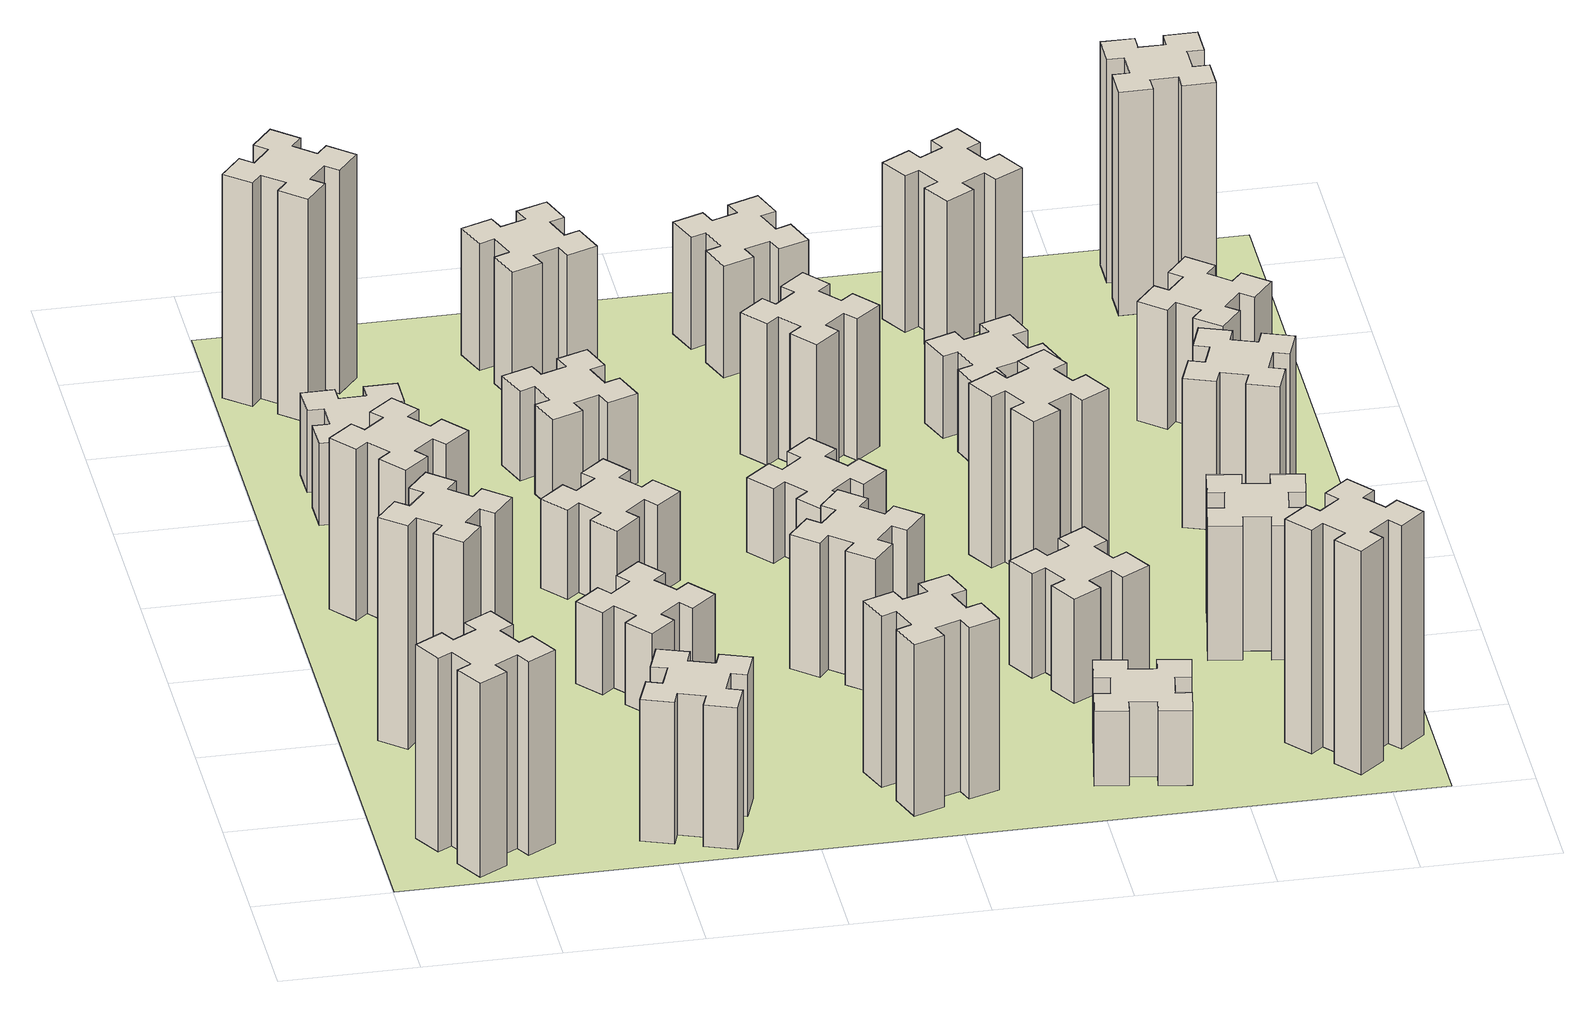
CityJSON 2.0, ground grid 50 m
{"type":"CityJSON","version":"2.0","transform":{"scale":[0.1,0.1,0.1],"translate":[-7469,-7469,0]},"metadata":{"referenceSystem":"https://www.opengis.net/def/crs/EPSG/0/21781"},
"CityObjects":{
"building1":{"type":"Building","attributes":{"class":"1000","function":"1000","usage":"1000","yearOfConstruction":2016,"roofType":"1000","measuredHeight":78,"storeysAboveGround":30,"storeysBelowGround":0},"geometry":[{"type":"Solid","lod":"1","boundaries":[[[[0,1,2,3,4,5,6,7,8,9,10,11,12,13,14,15,16,17,18,19]],[[17,16,20,21]],[[16,15,22,20]],[[15,14,23,22]],[[14,13,24,23]],[[13,12,25,24]],[[12,11,26,25]],[[11,10,27,26]],[[10,9,28,27]],[[9,8,29,28]],[[8,7,30,29]],[[7,6,31,30]],[[6,5,32,31]],[[5,4,33,32]],[[4,3,34,33]],[[3,2,35,34]],[[2,1,36,35]],[[1,0,37,36]],[[0,19,38,37]],[[19,18,39,38]],[[18,17,21,39]],[[24,25,26,27,28,29,30,31,32,33,34,35,36,37,38,39,21,20,22,23]]]]}]},
"building2":{"type":"Building","attributes":{"class":"1000","function":"1000","usage":"1000","yearOfConstruction":2016,"roofType":"1000","measuredHeight":90,"storeysAboveGround":30,"storeysBelowGround":0},"geometry":[{"type":"Solid","lod":"1","boundaries":[[[[40,41,42,43,44,45,46,47,48,49,50,51,52,53,54,55,56,57,58,59]],[[57,56,60,61]],[[56,55,62,60]],[[55,54,63,62]],[[54,53,64,63]],[[53,52,65,64]],[[52,51,66,65]],[[51,50,67,66]],[[50,49,68,67]],[[49,48,69,68]],[[48,47,70,69]],[[47,46,71,70]],[[46,45,72,71]],[[45,44,73,72]],[[44,43,74,73]],[[43,42,75,74]],[[42,41,76,75]],[[41,40,77,76]],[[40,59,78,77]],[[59,58,79,78]],[[58,57,61,79]],[[64,65,66,67,68,69,70,71,72,73,74,75,76,77,78,79,61,60,62,63]]]]}]},
"building3":{"type":"Building","attributes":{"class":"1000","function":"1000","usage":"1000","yearOfConstruction":2016,"roofType":"1000","measuredHeight":69,"storeysAboveGround":30,"storeysBelowGround":0},"geometry":[{"type":"Solid","lod":"1","boundaries":[[[[80,81,82,83,84,85,86,87,88,89,90,91,92,93,94,95,96,97,98,99]],[[97,96,100,101]],[[96,95,102,100]],[[95,94,103,102]],[[94,93,104,103]],[[93,92,105,104]],[[92,91,106,105]],[[91,90,107,106]],[[90,89,108,107]],[[89,88,109,108]],[[88,87,110,109]],[[87,86,111,110]],[[86,85,112,111]],[[85,84,113,112]],[[84,83,114,113]],[[83,82,115,114]],[[82,81,116,115]],[[81,80,117,116]],[[80,99,118,117]],[[99,98,119,118]],[[98,97,101,119]],[[104,105,106,107,108,109,110,111,112,113,114,115,116,117,118,119,101,100,102,103]]]]}]},
"building4":{"type":"Building","attributes":{"class":"1000","function":"1000","usage":"1000","yearOfConstruction":2016,"roofType":"1000","measuredHeight":33,"storeysAboveGround":30,"storeysBelowGround":0},"geometry":[{"type":"Solid","lod":"1","boundaries":[[[[120,121,122,123,124,125,126,127,128,129,130,131,132,133,134,135,136,137,138,139]],[[137,136,140,141]],[[136,135,142,140]],[[135,134,143,142]],[[134,133,144,143]],[[133,132,145,144]],[[132,131,146,145]],[[131,130,147,146]],[[130,129,148,147]],[[129,128,149,148]],[[128,127,150,149]],[[127,126,151,150]],[[126,125,152,151]],[[125,124,153,152]],[[124,123,154,153]],[[123,122,155,154]],[[122,121,156,155]],[[121,120,157,156]],[[120,139,158,157]],[[139,138,159,158]],[[138,137,141,159]],[[144,145,146,147,148,149,150,151,152,153,154,155,156,157,158,159,141,140,142,143]]]]}]},
"building5":{"type":"Building","attributes":{"class":"1000","function":"1000","usage":"1000","yearOfConstruction":2016,"roofType":"1000","measuredHeight":57,"storeysAboveGround":30,"storeysBelowGround":0},"geometry":[{"type":"Solid","lod":"1","boundaries":[[[[160,161,162,163,164,165,166,167,168,169,170,171,172,173,174,175,176,177,178,179]],[[177,176,180,181]],[[176,175,182,180]],[[175,174,183,182]],[[174,173,184,183]],[[173,172,185,184]],[[172,171,186,185]],[[171,170,187,186]],[[170,169,188,187]],[[169,168,189,188]],[[168,167,190,189]],[[167,166,191,190]],[[166,165,192,191]],[[165,164,193,192]],[[164,163,194,193]],[[163,162,195,194]],[[162,161,196,195]],[[161,160,197,196]],[[160,179,198,197]],[[179,178,199,198]],[[178,177,181,199]],[[184,185,186,187,188,189,190,191,192,193,194,195,196,197,198,199,181,180,182,183]]]]}]},
"building6":{"type":"Building","attributes":{"class":"1000","function":"1000","usage":"1000","yearOfConstruction":2016,"roofType":"1000","measuredHeight":90,"storeysAboveGround":30,"storeysBelowGround":0},"geometry":[{"type":"Solid","lod":"1","boundaries":[[[[200,201,202,203,204,205,206,207,208,209,210,211,212,213,214,215,216,217,218,219]],[[217,216,220,221]],[[216,215,222,220]],[[215,214,223,222]],[[214,213,224,223]],[[213,212,225,224]],[[212,211,226,225]],[[211,210,227,226]],[[210,209,228,227]],[[209,208,229,228]],[[208,207,230,229]],[[207,206,231,230]],[[206,205,232,231]],[[205,204,233,232]],[[204,203,234,233]],[[203,202,235,234]],[[202,201,236,235]],[[201,200,237,236]],[[200,219,238,237]],[[219,218,239,238]],[[218,217,221,239]],[[224,225,226,227,228,229,230,231,232,233,234,235,236,237,238,239,221,220,222,223]]]]}]},
"building7":{"type":"Building","attributes":{"class":"1000","function":"1000","usage":"1000","yearOfConstruction":2016,"roofType":"1000","measuredHeight":33,"storeysAboveGround":30,"storeysBelowGround":0},"geometry":[{"type":"Solid","lod":"1","boundaries":[[[[240,241,242,243,244,245,246,247,248,249,250,251,252,253,254,255,256,257,258,259]],[[257,256,260,261]],[[256,255,262,260]],[[255,254,263,262]],[[254,253,264,263]],[[253,252,265,264]],[[252,251,266,265]],[[251,250,267,266]],[[250,249,268,267]],[[249,248,269,268]],[[248,247,270,269]],[[247,246,271,270]],[[246,245,272,271]],[[245,244,273,272]],[[244,243,274,273]],[[243,242,275,274]],[[242,241,276,275]],[[241,240,277,276]],[[240,259,278,277]],[[259,258,279,278]],[[258,257,261,279]],[[264,265,266,267,268,269,270,271,272,273,274,275,276,277,278,279,261,260,262,263]]]]}]},
"building8":{"type":"Building","attributes":{"class":"1000","function":"1000","usage":"1000","yearOfConstruction":2016,"roofType":"1000","measuredHeight":36,"storeysAboveGround":30,"storeysBelowGround":0},"geometry":[{"type":"Solid","lod":"1","boundaries":[[[[280,281,282,283,284,285,286,287,288,289,290,291,292,293,294,295,296,297,298,299]],[[297,296,300,301]],[[296,295,302,300]],[[295,294,303,302]],[[294,293,304,303]],[[293,292,305,304]],[[292,291,306,305]],[[291,290,307,306]],[[290,289,308,307]],[[289,288,309,308]],[[288,287,310,309]],[[287,286,311,310]],[[286,285,312,311]],[[285,284,313,312]],[[284,283,314,313]],[[283,282,315,314]],[[282,281,316,315]],[[281,280,317,316]],[[280,299,318,317]],[[299,298,319,318]],[[298,297,301,319]],[[304,305,306,307,308,309,310,311,312,313,314,315,316,317,318,319,301,300,302,303]]]]}]},
"building9":{"type":"Building","attributes":{"class":"1000","function":"1000","usage":"1000","yearOfConstruction":2016,"roofType":"1000","measuredHeight":36,"storeysAboveGround":30,"storeysBelowGround":0},"geometry":[{"type":"Solid","lod":"1","boundaries":[[[[320,321,322,323,324,325,326,327,328,329,330,331,332,333,334,335,336,337,338,339]],[[337,336,340,341]],[[336,335,342,340]],[[335,334,343,342]],[[334,333,344,343]],[[333,332,345,344]],[[332,331,346,345]],[[331,330,347,346]],[[330,329,348,347]],[[329,328,349,348]],[[328,327,350,349]],[[327,326,351,350]],[[326,325,352,351]],[[325,324,353,352]],[[324,323,354,353]],[[323,322,355,354]],[[322,321,356,355]],[[321,320,357,356]],[[320,339,358,357]],[[339,338,359,358]],[[338,337,341,359]],[[344,345,346,347,348,349,350,351,352,353,354,355,356,357,358,359,341,340,342,343]]]]}]},
"building10":{"type":"Building","attributes":{"class":"1000","function":"1000","usage":"1000","yearOfConstruction":2016,"roofType":"1000","measuredHeight":69,"storeysAboveGround":30,"storeysBelowGround":0},"geometry":[{"type":"Solid","lod":"1","boundaries":[[[[360,361,362,363,364,365,366,367,368,369,370,371,372,373,374,375,376,377,378,379]],[[377,376,380,381]],[[376,375,382,380]],[[375,374,383,382]],[[374,373,384,383]],[[373,372,385,384]],[[372,371,386,385]],[[371,370,387,386]],[[370,369,388,387]],[[369,368,389,388]],[[368,367,390,389]],[[367,366,391,390]],[[366,365,392,391]],[[365,364,393,392]],[[364,363,394,393]],[[363,362,395,394]],[[362,361,396,395]],[[361,360,397,396]],[[360,379,398,397]],[[379,378,399,398]],[[378,377,381,399]],[[384,385,386,387,388,389,390,391,392,393,394,395,396,397,398,399,381,380,382,383]]]]}]},
"building11":{"type":"Building","attributes":{"class":"1000","function":"1000","usage":"1000","yearOfConstruction":2016,"roofType":"1000","measuredHeight":51,"storeysAboveGround":30,"storeysBelowGround":0},"geometry":[{"type":"Solid","lod":"1","boundaries":[[[[400,401,402,403,404,405,406,407,408,409,410,411,412,413,414,415,416,417,418,419]],[[417,416,420,421]],[[416,415,422,420]],[[415,414,423,422]],[[414,413,424,423]],[[413,412,425,424]],[[412,411,426,425]],[[411,410,427,426]],[[410,409,428,427]],[[409,408,429,428]],[[408,407,430,429]],[[407,406,431,430]],[[406,405,432,431]],[[405,404,433,432]],[[404,403,434,433]],[[403,402,435,434]],[[402,401,436,435]],[[401,400,437,436]],[[400,419,438,437]],[[419,418,439,438]],[[418,417,421,439]],[[424,425,426,427,428,429,430,431,432,433,434,435,436,437,438,439,421,420,422,423]]]]}]},
"building12":{"type":"Building","attributes":{"class":"1000","function":"1000","usage":"1000","yearOfConstruction":2016,"roofType":"1000","measuredHeight":54,"storeysAboveGround":30,"storeysBelowGround":0},"geometry":[{"type":"Solid","lod":"1","boundaries":[[[[440,441,442,443,444,445,446,447,448,449,450,451,452,453,454,455,456,457,458,459]],[[457,456,460,461]],[[456,455,462,460]],[[455,454,463,462]],[[454,453,464,463]],[[453,452,465,464]],[[452,451,466,465]],[[451,450,467,466]],[[450,449,468,467]],[[449,448,469,468]],[[448,447,470,469]],[[447,446,471,470]],[[446,445,472,471]],[[445,444,473,472]],[[444,443,474,473]],[[443,442,475,474]],[[442,441,476,475]],[[441,440,477,476]],[[440,459,478,477]],[[459,458,479,478]],[[458,457,461,479]],[[464,465,466,467,468,469,470,471,472,473,474,475,476,477,478,479,461,460,462,463]]]]}]},
"building13":{"type":"Building","attributes":{"class":"1000","function":"1000","usage":"1000","yearOfConstruction":2016,"roofType":"1000","measuredHeight":30,"storeysAboveGround":30,"storeysBelowGround":0},"geometry":[{"type":"Solid","lod":"1","boundaries":[[[[480,481,482,483,484,485,486,487,488,489,490,491,492,493,494,495,496,497,498,499]],[[497,496,500,501]],[[496,495,502,500]],[[495,494,503,502]],[[494,493,504,503]],[[493,492,505,504]],[[492,491,506,505]],[[491,490,507,506]],[[490,489,508,507]],[[489,488,509,508]],[[488,487,510,509]],[[487,486,511,510]],[[486,485,512,511]],[[485,484,513,512]],[[484,483,514,513]],[[483,482,515,514]],[[482,481,516,515]],[[481,480,517,516]],[[480,499,518,517]],[[499,498,519,518]],[[498,497,501,519]],[[504,505,506,507,508,509,510,511,512,513,514,515,516,517,518,519,501,500,502,503]]]]}]},
"building14":{"type":"Building","attributes":{"class":"1000","function":"1000","usage":"1000","yearOfConstruction":2016,"roofType":"1000","measuredHeight":57,"storeysAboveGround":30,"storeysBelowGround":0},"geometry":[{"type":"Solid","lod":"1","boundaries":[[[[520,521,522,523,524,525,526,527,528,529,530,531,532,533,534,535,536,537,538,539]],[[537,536,540,541]],[[536,535,542,540]],[[535,534,543,542]],[[534,533,544,543]],[[533,532,545,544]],[[532,531,546,545]],[[531,530,547,546]],[[530,529,548,547]],[[529,528,549,548]],[[528,527,550,549]],[[527,526,551,550]],[[526,525,552,551]],[[525,524,553,552]],[[524,523,554,553]],[[523,522,555,554]],[[522,521,556,555]],[[521,520,557,556]],[[520,539,558,557]],[[539,538,559,558]],[[538,537,541,559]],[[544,545,546,547,548,549,550,551,552,553,554,555,556,557,558,559,541,540,542,543]]]]}]},
"building15":{"type":"Building","attributes":{"class":"1000","function":"1000","usage":"1000","yearOfConstruction":2016,"roofType":"1000","measuredHeight":30,"storeysAboveGround":30,"storeysBelowGround":0},"geometry":[{"type":"Solid","lod":"1","boundaries":[[[[560,561,562,563,564,565,566,567,568,569,570,571,572,573,574,575,576,577,578,579]],[[577,576,580,581]],[[576,575,582,580]],[[575,574,583,582]],[[574,573,584,583]],[[573,572,585,584]],[[572,571,586,585]],[[571,570,587,586]],[[570,569,588,587]],[[569,568,589,588]],[[568,567,590,589]],[[567,566,591,590]],[[566,565,592,591]],[[565,564,593,592]],[[564,563,594,593]],[[563,562,595,594]],[[562,561,596,595]],[[561,560,597,596]],[[560,579,598,597]],[[579,578,599,598]],[[578,577,581,599]],[[584,585,586,587,588,589,590,591,592,593,594,595,596,597,598,599,581,580,582,583]]]]}]},
"building16":{"type":"Building","attributes":{"class":"1000","function":"1000","usage":"1000","yearOfConstruction":2016,"roofType":"1000","measuredHeight":45,"storeysAboveGround":30,"storeysBelowGround":0},"geometry":[{"type":"Solid","lod":"1","boundaries":[[[[600,601,602,603,604,605,606,607,608,609,610,611,612,613,614,615,616,617,618,619]],[[617,616,620,621]],[[616,615,622,620]],[[615,614,623,622]],[[614,613,624,623]],[[613,612,625,624]],[[612,611,626,625]],[[611,610,627,626]],[[610,609,628,627]],[[609,608,629,628]],[[608,607,630,629]],[[607,606,631,630]],[[606,605,632,631]],[[605,604,633,632]],[[604,603,634,633]],[[603,602,635,634]],[[602,601,636,635]],[[601,600,637,636]],[[600,619,638,637]],[[619,618,639,638]],[[618,617,621,639]],[[624,625,626,627,628,629,630,631,632,633,634,635,636,637,638,639,621,620,622,623]]]]}]},
"building17":{"type":"Building","attributes":{"class":"1000","function":"1000","usage":"1000","yearOfConstruction":2016,"roofType":"1000","measuredHeight":42,"storeysAboveGround":30,"storeysBelowGround":0},"geometry":[{"type":"Solid","lod":"1","boundaries":[[[[640,641,642,643,644,645,646,647,648,649,650,651,652,653,654,655,656,657,658,659]],[[657,656,660,661]],[[656,655,662,660]],[[655,654,663,662]],[[654,653,664,663]],[[653,652,665,664]],[[652,651,666,665]],[[651,650,667,666]],[[650,649,668,667]],[[649,648,669,668]],[[648,647,670,669]],[[647,646,671,670]],[[646,645,672,671]],[[645,644,673,672]],[[644,643,674,673]],[[643,642,675,674]],[[642,641,676,675]],[[641,640,677,676]],[[640,659,678,677]],[[659,658,679,678]],[[658,657,661,679]],[[664,665,666,667,668,669,670,671,672,673,674,675,676,677,678,679,661,660,662,663]]]]}]},
"building18":{"type":"Building","attributes":{"class":"1000","function":"1000","usage":"1000","yearOfConstruction":2016,"roofType":"1000","measuredHeight":69,"storeysAboveGround":30,"storeysBelowGround":0},"geometry":[{"type":"Solid","lod":"1","boundaries":[[[[680,681,682,683,684,685,686,687,688,689,690,691,692,693,694,695,696,697,698,699]],[[697,696,700,701]],[[696,695,702,700]],[[695,694,703,702]],[[694,693,704,703]],[[693,692,705,704]],[[692,691,706,705]],[[691,690,707,706]],[[690,689,708,707]],[[689,688,709,708]],[[688,687,710,709]],[[687,686,711,710]],[[686,685,712,711]],[[685,684,713,712]],[[684,683,714,713]],[[683,682,715,714]],[[682,681,716,715]],[[681,680,717,716]],[[680,699,718,717]],[[699,698,719,718]],[[698,697,701,719]],[[704,705,706,707,708,709,710,711,712,713,714,715,716,717,718,719,701,700,702,703]]]]}]},
"building19":{"type":"Building","attributes":{"class":"1000","function":"1000","usage":"1000","yearOfConstruction":2016,"roofType":"1000","measuredHeight":33,"storeysAboveGround":30,"storeysBelowGround":0},"geometry":[{"type":"Solid","lod":"1","boundaries":[[[[720,721,722,723,724,725,726,727,728,729,730,731,732,733,734,735,736,737,738,739]],[[737,736,740,741]],[[736,735,742,740]],[[735,734,743,742]],[[734,733,744,743]],[[733,732,745,744]],[[732,731,746,745]],[[731,730,747,746]],[[730,729,748,747]],[[729,728,749,748]],[[728,727,750,749]],[[727,726,751,750]],[[726,725,752,751]],[[725,724,753,752]],[[724,723,754,753]],[[723,722,755,754]],[[722,721,756,755]],[[721,720,757,756]],[[720,739,758,757]],[[739,738,759,758]],[[738,737,741,759]],[[744,745,746,747,748,749,750,751,752,753,754,755,756,757,758,759,741,740,742,743]]]]}]},
"building20":{"type":"Building","attributes":{"class":"1000","function":"1000","usage":"1000","yearOfConstruction":2016,"roofType":"1000","measuredHeight":90,"storeysAboveGround":30,"storeysBelowGround":0},"geometry":[{"type":"Solid","lod":"1","boundaries":[[[[760,761,762,763,764,765,766,767,768,769,770,771,772,773,774,775,776,777,778,779]],[[777,776,780,781]],[[776,775,782,780]],[[775,774,783,782]],[[774,773,784,783]],[[773,772,785,784]],[[772,771,786,785]],[[771,770,787,786]],[[770,769,788,787]],[[769,768,789,788]],[[768,767,790,789]],[[767,766,791,790]],[[766,765,792,791]],[[765,764,793,792]],[[764,763,794,793]],[[763,762,795,794]],[[762,761,796,795]],[[761,760,797,796]],[[760,779,798,797]],[[779,778,799,798]],[[778,777,781,799]],[[784,785,786,787,788,789,790,791,792,793,794,795,796,797,798,799,781,780,782,783]]]]}]},
"building21":{"type":"Building","attributes":{"class":"1000","function":"1000","usage":"1000","yearOfConstruction":2016,"roofType":"1000","measuredHeight":54,"storeysAboveGround":30,"storeysBelowGround":0},"geometry":[{"type":"Solid","lod":"1","boundaries":[[[[800,801,802,803,804,805,806,807,808,809,810,811,812,813,814,815,816,817,818,819]],[[817,816,820,821]],[[816,815,822,820]],[[815,814,823,822]],[[814,813,824,823]],[[813,812,825,824]],[[812,811,826,825]],[[811,810,827,826]],[[810,809,828,827]],[[809,808,829,828]],[[808,807,830,829]],[[807,806,831,830]],[[806,805,832,831]],[[805,804,833,832]],[[804,803,834,833]],[[803,802,835,834]],[[802,801,836,835]],[[801,800,837,836]],[[800,819,838,837]],[[819,818,839,838]],[[818,817,821,839]],[[824,825,826,827,828,829,830,831,832,833,834,835,836,837,838,839,821,820,822,823]]]]}]},
"building22":{"type":"Building","attributes":{"class":"1000","function":"1000","usage":"1000","yearOfConstruction":2016,"roofType":"1000","measuredHeight":63,"storeysAboveGround":30,"storeysBelowGround":0},"geometry":[{"type":"Solid","lod":"1","boundaries":[[[[840,841,842,843,844,845,846,847,848,849,850,851,852,853,854,855,856,857,858,859]],[[857,856,860,861]],[[856,855,862,860]],[[855,854,863,862]],[[854,853,864,863]],[[853,852,865,864]],[[852,851,866,865]],[[851,850,867,866]],[[850,849,868,867]],[[849,848,869,868]],[[848,847,870,869]],[[847,846,871,870]],[[846,845,872,871]],[[845,844,873,872]],[[844,843,874,873]],[[843,842,875,874]],[[842,841,876,875]],[[841,840,877,876]],[[840,859,878,877]],[[859,858,879,878]],[[858,857,861,879]],[[864,865,866,867,868,869,870,871,872,873,874,875,876,877,878,879,861,860,862,863]]]]}]},
"building23":{"type":"Building","attributes":{"class":"1000","function":"1000","usage":"1000","yearOfConstruction":2016,"roofType":"1000","measuredHeight":60,"storeysAboveGround":30,"storeysBelowGround":0},"geometry":[{"type":"Solid","lod":"1","boundaries":[[[[880,881,882,883,884,885,886,887,888,889,890,891,892,893,894,895,896,897,898,899]],[[897,896,900,901]],[[896,895,902,900]],[[895,894,903,902]],[[894,893,904,903]],[[893,892,905,904]],[[892,891,906,905]],[[891,890,907,906]],[[890,889,908,907]],[[889,888,909,908]],[[888,887,910,909]],[[887,886,911,910]],[[886,885,912,911]],[[885,884,913,912]],[[884,883,914,913]],[[883,882,915,914]],[[882,881,916,915]],[[881,880,917,916]],[[880,899,918,917]],[[899,898,919,918]],[[898,897,901,919]],[[904,905,906,907,908,909,910,911,912,913,914,915,916,917,918,919,901,900,902,903]]]]}]},
"building24":{"type":"Building","attributes":{"class":"1000","function":"1000","usage":"1000","yearOfConstruction":2016,"roofType":"1000","measuredHeight":48,"storeysAboveGround":30,"storeysBelowGround":0},"geometry":[{"type":"Solid","lod":"1","boundaries":[[[[920,921,922,923,924,925,926,927,928,929,930,931,932,933,934,935,936,937,938,939]],[[937,936,940,941]],[[936,935,942,940]],[[935,934,943,942]],[[934,933,944,943]],[[933,932,945,944]],[[932,931,946,945]],[[931,930,947,946]],[[930,929,948,947]],[[929,928,949,948]],[[928,927,950,949]],[[927,926,951,950]],[[926,925,952,951]],[[925,924,953,952]],[[924,923,954,953]],[[923,922,955,954]],[[922,921,956,955]],[[921,920,957,956]],[[920,939,958,957]],[[939,938,959,958]],[[938,937,941,959]],[[944,945,946,947,948,949,950,951,952,953,954,955,956,957,958,959,941,940,942,943]]]]}]},
"building25":{"type":"Building","attributes":{"class":"1000","function":"1000","usage":"1000","yearOfConstruction":2016,"roofType":"1000","measuredHeight":90,"storeysAboveGround":30,"storeysBelowGround":0},"geometry":[{"type":"Solid","lod":"1","boundaries":[[[[960,961,962,963,964,965,966,967,968,969,970,971,972,973,974,975,976,977,978,979]],[[977,976,980,981]],[[976,975,982,980]],[[975,974,983,982]],[[974,973,984,983]],[[973,972,985,984]],[[972,971,986,985]],[[971,970,987,986]],[[970,969,988,987]],[[969,968,989,988]],[[968,967,990,989]],[[967,966,991,990]],[[966,965,992,991]],[[965,964,993,992]],[[964,963,994,993]],[[963,962,995,994]],[[962,961,996,995]],[[961,960,997,996]],[[960,979,998,997]],[[979,978,999,998]],[[978,977,981,999]],[[984,985,986,987,988,989,990,991,992,993,994,995,996,997,998,999,981,980,982,983]]]]}]},
"landuse1":{"type":"LandUse","attributes":{"name":"plot1","function":"1010"},"geometry":[{"type":"MultiSurface","lod":"1","boundaries":[[[1000,1001,1002,1003]]]}]}
},
"vertices":[
[255,264,0],[305,177,0],[253,147,0],[313,43,0],[417,103,0],[387,155,0],[474,205,0],[504,153,0],[608,213,0],[548,317,0],[496,287,0],[446,374,0],[498,404,0],[438,508,0],[334,448,0],[364,396,0],[277,346,0],[247,398,0],[143,338,0],[203,234,0],[277,346,780],[247,398,780],[364,396,780],[334,448,780],[438,508,780],[498,404,780],[446,374,780],[496,287,780],[548,317,780],[608,213,780],[504,153,780],[474,205,780],[387,155,780],[417,103,780],[313,43,780],[253,147,780],[305,177,780],[255,264,780],[203,234,780],[143,338,780],
[484,1067,0],[408,1132,0],[446,1178,0],[354,1255,0],[277,1163,0],[323,1124,0],[259,1048,0],[213,1086,0],[136,994,0],[228,917,0],[266,963,0],[343,899,0],[304,853,0],[396,776,0],[473,868,0],[427,906,0],[492,983,0],[538,944,0],[615,1036,0],[523,1113,0],[492,983,900],[538,944,900],[427,906,900],[473,868,900],[396,776,900],[304,853,900],[343,899,900],[266,963,900],[228,917,900],[136,994,900],[213,1086,900],[259,1048,900],[323,1124,900],[277,1163,900],[354,1255,900],[446,1178,900],[408,1132,900],[484,1067,900],[523,1113,900],[615,1036,900],
[492,1888,0],[427,1964,0],[473,2003,0],[396,2095,0],[304,2018,0],[343,1972,0],[266,1907,0],[228,1953,0],[136,1876,0],[213,1784,0],[259,1823,0],[323,1746,0],[277,1708,0],[354,1616,0],[446,1693,0],[408,1739,0],[484,1803,0],[523,1757,0],[615,1834,0],[538,1926,0],[484,1803,690],[523,1757,690],[408,1739,690],[446,1693,690],[354,1616,690],[277,1708,690],[323,1746,690],[259,1823,690],[213,1784,690],[136,1876,690],[228,1953,690],[266,1907,690],[343,1972,690],[304,2018,690],[396,2095,690],[473,2003,690],[427,1964,690],[492,1888,690],[538,1926,690],[615,1834,690],
[485,2545,0],[485,2645,0],[545,2645,0],[545,2765,0],[425,2765,0],[425,2705,0],[325,2705,0],[325,2765,0],[205,2765,0],[205,2645,0],[265,2645,0],[265,2545,0],[205,2545,0],[205,2425,0],[325,2425,0],[325,2485,0],[425,2485,0],[425,2425,0],[545,2425,0],[545,2545,0],[425,2485,330],[425,2425,330],[325,2485,330],[325,2425,330],[205,2425,330],[205,2545,330],[265,2545,330],[265,2645,330],[205,2645,330],[205,2765,330],[325,2765,330],[325,2705,330],[425,2705,330],[425,2765,330],[545,2765,330],[545,2645,330],[485,2645,330],[485,2545,330],[545,2545,330],[545,2425,330],
[1029,360,0],[995,266,0],[939,287,0],[897,174,0],[1010,133,0],[1031,189,0],[1125,155,0],[1104,99,0],[1217,57,0],[1258,170,0],[1202,191,0],[1236,285,0],[1292,264,0],[1333,377,0],[1220,418,0],[1200,362,0],[1106,396,0],[1127,452,0],[1014,493,0],[973,380,0],[1106,396,570],[1127,452,570],[1200,362,570],[1220,418,570],[1333,377,570],[1292,264,570],[1236,285,570],[1202,191,570],[1258,170,570],[1217,57,570],[1104,99,570],[1125,155,570],[1031,189,570],[1010,133,570],[897,174,570],[939,287,570],[995,266,570],[1029,360,570],[973,380,570],[1014,493,570],
[384,3387,0],[308,3452,0],[346,3498,0],[254,3575,0],[177,3483,0],[223,3444,0],[159,3368,0],[113,3406,0],[36,3314,0],[128,3237,0],[166,3283,0],[243,3219,0],[204,3173,0],[296,3096,0],[373,3188,0],[327,3226,0],[392,3303,0],[438,3264,0],[515,3356,0],[423,3433,0],[392,3303,900],[438,3264,900],[327,3226,900],[373,3188,900],[296,3096,900],[204,3173,900],[243,3219,900],[166,3283,900],[128,3237,900],[36,3314,900],[113,3406,900],[159,3368,900],[223,3444,900],[177,3483,900],[254,3575,900],[346,3498,900],[308,3452,900],[384,3387,900],[423,3433,900],[515,3356,900],
[1083,1332,0],[1006,1267,0],[968,1313,0],[876,1236,0],[953,1144,0],[999,1183,0],[1063,1106,0],[1017,1068,0],[1094,976,0],[1186,1053,0],[1148,1099,0],[1224,1163,0],[1263,1117,0],[1355,1194,0],[1278,1286,0],[1232,1248,0],[1167,1324,0],[1213,1363,0],[1136,1455,0],[1044,1378,0],[1167,1324,330],[1213,1363,330],[1232,1248,330],[1278,1286,330],[1355,1194,330],[1263,1117,330],[1224,1163,330],[1148,1099,330],[1186,1053,330],[1094,976,330],[1017,1068,330],[1063,1106,330],[999,1183,330],[953,1144,330],[876,1236,330],[968,1313,330],[1006,1267,330],[1083,1332,330],[1044,1378,330],[1136,1455,330],
[1083,1972,0],[1006,1907,0],[968,1953,0],[876,1876,0],[953,1784,0],[999,1823,0],[1063,1746,0],[1017,1708,0],[1094,1616,0],[1186,1693,0],[1148,1739,0],[1224,1803,0],[1263,1757,0],[1355,1834,0],[1278,1926,0],[1232,1888,0],[1167,1964,0],[1213,2003,0],[1136,2095,0],[1044,2018,0],[1167,1964,360],[1213,2003,360],[1232,1888,360],[1278,1926,360],[1355,1834,360],[1263,1757,360],[1224,1803,360],[1148,1739,360],[1186,1693,360],[1094,1616,360],[1017,1708,360],[1063,1746,360],[999,1823,360],[953,1784,360],[876,1876,360],[968,1953,360],[1006,1907,360],[1083,1972,360],[1044,2018,360],[1136,2095,360],
[1106,2475,0],[1200,2509,0],[1220,2453,0],[1333,2494,0],[1292,2607,0],[1236,2586,0],[1202,2680,0],[1258,2700,0],[1217,2813,0],[1104,2772,0],[1125,2716,0],[1031,2682,0],[1010,2738,0],[897,2697,0],[939,2584,0],[995,2605,0],[1029,2511,0],[973,2490,0],[1014,2377,0],[1127,2419,0],[1029,2511,360],[973,2490,360],[995,2605,360],[939,2584,360],[897,2697,360],[1010,2738,360],[1031,2682,360],[1125,2716,360],[1104,2772,360],[1217,2813,360],[1258,2700,360],[1202,2680,360],[1236,2586,360],[1292,2607,360],[1333,2494,360],[1220,2453,360],[1200,2509,360],[1106,2475,360],[1127,2419,360],[1014,2377,360],
[1965,496,0],[1871,462,0],[1850,518,0],[1737,477,0],[1779,364,0],[1835,385,0],[1869,291,0],[1813,270,0],[1854,157,0],[1967,199,0],[1946,255,0],[2040,289,0],[2060,233,0],[2173,274,0],[2132,387,0],[2076,366,0],[2042,460,0],[2098,480,0],[2057,593,0],[1944,552,0],[2042,460,690],[2098,480,690],[2076,366,690],[2132,387,690],[2173,274,690],[2060,233,690],[2040,289,690],[1946,255,690],[1967,199,690],[1854,157,690],[1813,270,690],[1869,291,690],[1835,385,690],[1779,364,690],[1737,477,690],[1850,518,690],[1871,462,690],[1965,496,690],[1944,552,690],[2057,593,690],
[995,3345,0],[1029,3251,0],[973,3230,0],[1014,3117,0],[1127,3159,0],[1106,3215,0],[1200,3249,0],[1220,3193,0],[1333,3234,0],[1292,3347,0],[1236,3326,0],[1202,3420,0],[1258,3440,0],[1217,3553,0],[1104,3512,0],[1125,3456,0],[1031,3422,0],[1010,3478,0],[897,3437,0],[939,3324,0],[1031,3422,510],[1010,3478,510],[1125,3456,510],[1104,3512,510],[1217,3553,510],[1258,3440,510],[1202,3420,510],[1236,3326,510],[1292,3347,510],[1333,3234,510],[1220,3193,510],[1200,3249,510],[1106,3215,510],[1127,3159,510],[1014,3117,510],[973,3230,510],[1029,3251,510],[995,3345,510],[939,3324,510],[897,3437,510],
[1746,1163,0],[1823,1099,0],[1784,1053,0],[1876,976,0],[1953,1068,0],[1907,1106,0],[1972,1183,0],[2018,1144,0],[2095,1236,0],[2003,1313,0],[1964,1267,0],[1888,1332,0],[1926,1378,0],[1834,1455,0],[1757,1363,0],[1803,1324,0],[1739,1248,0],[1693,1286,0],[1616,1194,0],[1708,1117,0],[1739,1248,540],[1693,1286,540],[1803,1324,540],[1757,1363,540],[1834,1455,540],[1926,1378,540],[1888,1332,540],[1964,1267,540],[2003,1313,540],[2095,1236,540],[2018,1144,540],[1972,1183,540],[1907,1106,540],[1953,1068,540],[1876,976,540],[1784,1053,540],[1823,1099,540],[1746,1163,540],[1708,1117,540],[1616,1194,540],
[1972,1988,0],[1907,2064,0],[1953,2103,0],[1876,2195,0],[1784,2118,0],[1823,2072,0],[1746,2007,0],[1708,2053,0],[1616,1976,0],[1693,1884,0],[1739,1923,0],[1803,1846,0],[1757,1808,0],[1834,1716,0],[1926,1793,0],[1888,1839,0],[1964,1903,0],[2003,1857,0],[2095,1934,0],[2018,2026,0],[1964,1903,300],[2003,1857,300],[1888,1839,300],[1926,1793,300],[1834,1716,300],[1757,1808,300],[1803,1846,300],[1739,1923,300],[1693,1884,300],[1616,1976,300],[1708,2053,300],[1746,2007,300],[1823,2072,300],[1784,2118,300],[1876,2195,300],[1953,2103,300],[1907,2064,300],[1972,1988,300],[2018,2026,300],[2095,1934,300],
[1988,2479,0],[2064,2543,0],[2103,2497,0],[2195,2574,0],[2118,2666,0],[2072,2628,0],[2007,2704,0],[2053,2743,0],[1976,2835,0],[1884,2758,0],[1923,2712,0],[1846,2647,0],[1808,2693,0],[1716,2616,0],[1793,2524,0],[1839,2563,0],[1903,2486,0],[1857,2448,0],[1934,2356,0],[2026,2433,0],[1903,2486,570],[1857,2448,570],[1839,2563,570],[1793,2524,570],[1716,2616,570],[1808,2693,570],[1846,2647,570],[1923,2712,570],[1884,2758,570],[1976,2835,570],[2053,2743,570],[2007,2704,570],[2072,2628,570],[2118,2666,570],[2195,2574,570],[2103,2497,570],[2064,2543,570],[1988,2479,570],[2026,2433,570],[1934,2356,570],
[2596,444,0],[2578,345,0],[2519,356,0],[2498,237,0],[2617,217,0],[2627,276,0],[2725,258,0],[2715,199,0],[2833,178,0],[2854,297,0],[2795,307,0],[2812,405,0],[2871,395,0],[2892,513,0],[2774,534,0],[2764,475,0],[2665,492,0],[2676,551,0],[2557,572,0],[2537,454,0],[2665,492,300],[2676,551,300],[2764,475,300],[2774,534,300],[2892,513,300],[2871,395,300],[2812,405,300],[2795,307,300],[2854,297,300],[2833,178,300],[2715,199,300],[2725,258,300],[2627,276,300],[2617,217,300],[2498,237,300],[2519,356,300],[2578,345,300],[2596,444,300],[2537,454,300],[2557,572,300],
[1865,3456,0],[1771,3422,0],[1750,3478,0],[1637,3437,0],[1679,3324,0],[1735,3345,0],[1769,3251,0],[1713,3230,0],[1754,3117,0],[1867,3159,0],[1846,3215,0],[1940,3249,0],[1960,3193,0],[2073,3234,0],[2032,3347,0],[1976,3326,0],[1942,3420,0],[1998,3440,0],[1957,3553,0],[1844,3512,0],[1942,3420,450],[1998,3440,450],[1976,3326,450],[2032,3347,450],[2073,3234,450],[1960,3193,450],[1940,3249,450],[1846,3215,450],[1867,3159,450],[1754,3117,450],[1713,3230,450],[1769,3251,450],[1735,3345,450],[1679,3324,450],[1637,3437,450],[1750,3478,450],[1771,3422,450],[1865,3456,450],[1844,3512,450],[1957,3553,450],
[2716,1027,0],[2666,1114,0],[2718,1144,0],[2658,1248,0],[2554,1188,0],[2584,1136,0],[2497,1086,0],[2467,1138,0],[2363,1078,0],[2423,974,0],[2475,1004,0],[2525,917,0],[2473,887,0],[2533,783,0],[2637,843,0],[2607,895,0],[2694,945,0],[2724,893,0],[2828,953,0],[2768,1057,0],[2694,945,420],[2724,893,420],[2607,895,420],[2637,843,420],[2533,783,420],[2473,887,420],[2525,917,420],[2475,1004,420],[2423,974,420],[2363,1078,420],[2467,1138,420],[2497,1086,420],[2584,1136,420],[2554,1188,420],[2658,1248,420],[2718,1144,420],[2666,1114,420],[2716,1027,420],[2768,1057,420],[2828,953,420],
[2475,1744,0],[2525,1657,0],[2473,1627,0],[2533,1523,0],[2637,1583,0],[2607,1635,0],[2694,1685,0],[2724,1633,0],[2828,1693,0],[2768,1797,0],[2716,1767,0],[2666,1854,0],[2718,1884,0],[2658,1988,0],[2554,1928,0],[2584,1876,0],[2497,1826,0],[2467,1878,0],[2363,1818,0],[2423,1714,0],[2497,1826,690],[2467,1878,690],[2584,1876,690],[2554,1928,690],[2658,1988,690],[2718,1884,690],[2666,1854,690],[2716,1767,690],[2768,1797,690],[2828,1693,690],[2724,1633,690],[2694,1685,690],[2607,1635,690],[2637,1583,690],[2533,1523,690],[2473,1627,690],[2525,1657,690],[2475,1744,690],[2423,1714,690],[2363,1818,690],
[2586,2475,0],[2680,2509,0],[2700,2453,0],[2813,2494,0],[2772,2607,0],[2716,2586,0],[2682,2680,0],[2738,2700,0],[2697,2813,0],[2584,2772,0],[2605,2716,0],[2511,2682,0],[2490,2738,0],[2377,2697,0],[2419,2584,0],[2475,2605,0],[2509,2511,0],[2453,2490,0],[2494,2377,0],[2607,2419,0],[2509,2511,330],[2453,2490,330],[2475,2605,330],[2419,2584,330],[2377,2697,330],[2490,2738,330],[2511,2682,330],[2605,2716,330],[2584,2772,330],[2697,2813,330],[2738,2700,330],[2682,2680,330],[2716,2586,330],[2772,2607,330],[2813,2494,330],[2700,2453,330],[2680,2509,330],[2586,2475,330],[2607,2419,330],[2494,2377,330],
[3468,259,0],[3544,323,0],[3583,277,0],[3675,354,0],[3598,446,0],[3552,408,0],[3487,484,0],[3533,523,0],[3456,615,0],[3364,538,0],[3403,492,0],[3326,427,0],[3288,473,0],[3196,396,0],[3273,304,0],[3319,343,0],[3383,266,0],[3337,228,0],[3414,136,0],[3506,213,0],[3383,266,900],[3337,228,900],[3319,343,900],[3273,304,900],[3196,396,900],[3288,473,900],[3326,427,900],[3403,492,900],[3364,538,900],[3456,615,900],[3533,523,900],[3487,484,900],[3552,408,900],[3598,446,900],[3675,354,900],[3583,277,900],[3544,323,900],[3468,259,900],[3506,213,900],[3414,136,900],
[3167,1016,0],[3265,998,0],[3255,939,0],[3373,918,0],[3394,1037,0],[3335,1047,0],[3352,1145,0],[3411,1135,0],[3432,1253,0],[3314,1274,0],[3304,1215,0],[3205,1232,0],[3216,1291,0],[3097,1312,0],[3077,1194,0],[3136,1184,0],[3118,1085,0],[3059,1096,0],[3038,977,0],[3157,957,0],[3118,1085,540],[3059,1096,540],[3136,1184,540],[3077,1194,540],[3097,1312,540],[3216,1291,540],[3205,1232,540],[3304,1215,540],[3314,1274,540],[3432,1253,540],[3411,1135,540],[3352,1145,540],[3335,1047,540],[3394,1037,540],[3373,918,540],[3255,939,540],[3265,998,540],[3167,1016,540],[3157,957,540],[3038,977,540],
[2716,3347,0],[2666,3434,0],[2718,3464,0],[2658,3568,0],[2554,3508,0],[2584,3456,0],[2497,3406,0],[2467,3458,0],[2363,3398,0],[2423,3294,0],[2475,3324,0],[2525,3237,0],[2473,3207,0],[2533,3103,0],[2637,3163,0],[2607,3215,0],[2694,3265,0],[2724,3213,0],[2828,3273,0],[2768,3377,0],[2694,3265,630],[2724,3213,630],[2607,3215,630],[2637,3163,630],[2533,3103,630],[2473,3207,630],[2525,3237,630],[2475,3324,630],[2423,3294,630],[2363,3398,630],[2467,3458,630],[2497,3406,630],[2584,3456,630],[2554,3508,630],[2658,3568,630],[2718,3464,630],[2666,3434,630],[2716,3347,630],[2768,3377,630],[2828,3273,630],
[3422,1871,0],[3456,1965,0],[3512,1944,0],[3553,2057,0],[3440,2098,0],[3420,2042,0],[3326,2076,0],[3347,2132,0],[3234,2173,0],[3193,2060,0],[3249,2040,0],[3215,1946,0],[3159,1967,0],[3117,1854,0],[3230,1813,0],[3251,1869,0],[3345,1835,0],[3324,1779,0],[3437,1737,0],[3478,1850,0],[3345,1835,600],[3324,1779,600],[3251,1869,600],[3230,1813,600],[3117,1854,600],[3159,1967,600],[3215,1946,600],[3249,2040,600],[3193,2060,600],[3234,2173,600],[3347,2132,600],[3326,2076,600],[3420,2042,600],[3440,2098,600],[3553,2057,600],[3512,1944,600],[3456,1965,600],[3422,1871,600],[3478,1850,600],[3437,1737,600],
[3444,2647,0],[3368,2712,0],[3406,2758,0],[3314,2835,0],[3237,2743,0],[3283,2704,0],[3219,2628,0],[3173,2666,0],[3096,2574,0],[3188,2497,0],[3226,2543,0],[3303,2479,0],[3264,2433,0],[3356,2356,0],[3433,2448,0],[3387,2486,0],[3452,2563,0],[3498,2524,0],[3575,2616,0],[3483,2693,0],[3452,2563,480],[3498,2524,480],[3387,2486,480],[3433,2448,480],[3356,2356,480],[3264,2433,480],[3303,2479,480],[3226,2543,480],[3188,2497,480],[3096,2574,480],[3173,2666,480],[3219,2628,480],[3283,2704,480],[3237,2743,480],[3314,2835,480],[3406,2758,480],[3368,2712,480],[3444,2647,480],[3483,2693,480],[3575,2616,480],
[3285,3325,0],[3385,3325,0],[3385,3265,0],[3505,3265,0],[3505,3385,0],[3445,3385,0],[3445,3485,0],[3505,3485,0],[3505,3605,0],[3385,3605,0],[3385,3545,0],[3285,3545,0],[3285,3605,0],[3165,3605,0],[3165,3485,0],[3225,3485,0],[3225,3385,0],[3165,3385,0],[3165,3265,0],[3285,3265,0],[3225,3385,900],[3165,3385,900],[3225,3485,900],[3165,3485,900],[3165,3605,900],[3285,3605,900],[3285,3545,900],[3385,3545,900],[3385,3605,900],[3505,3605,900],[3505,3485,900],[3445,3485,900],[3445,3385,900],[3505,3385,900],[3505,3265,900],[3385,3265,900],[3385,3325,900],[3285,3325,900],[3285,3265,900],[3165,3265,900],
[5,3705,0],[3705,3705,0],[3705,5,0],[5,5,0]
]}
